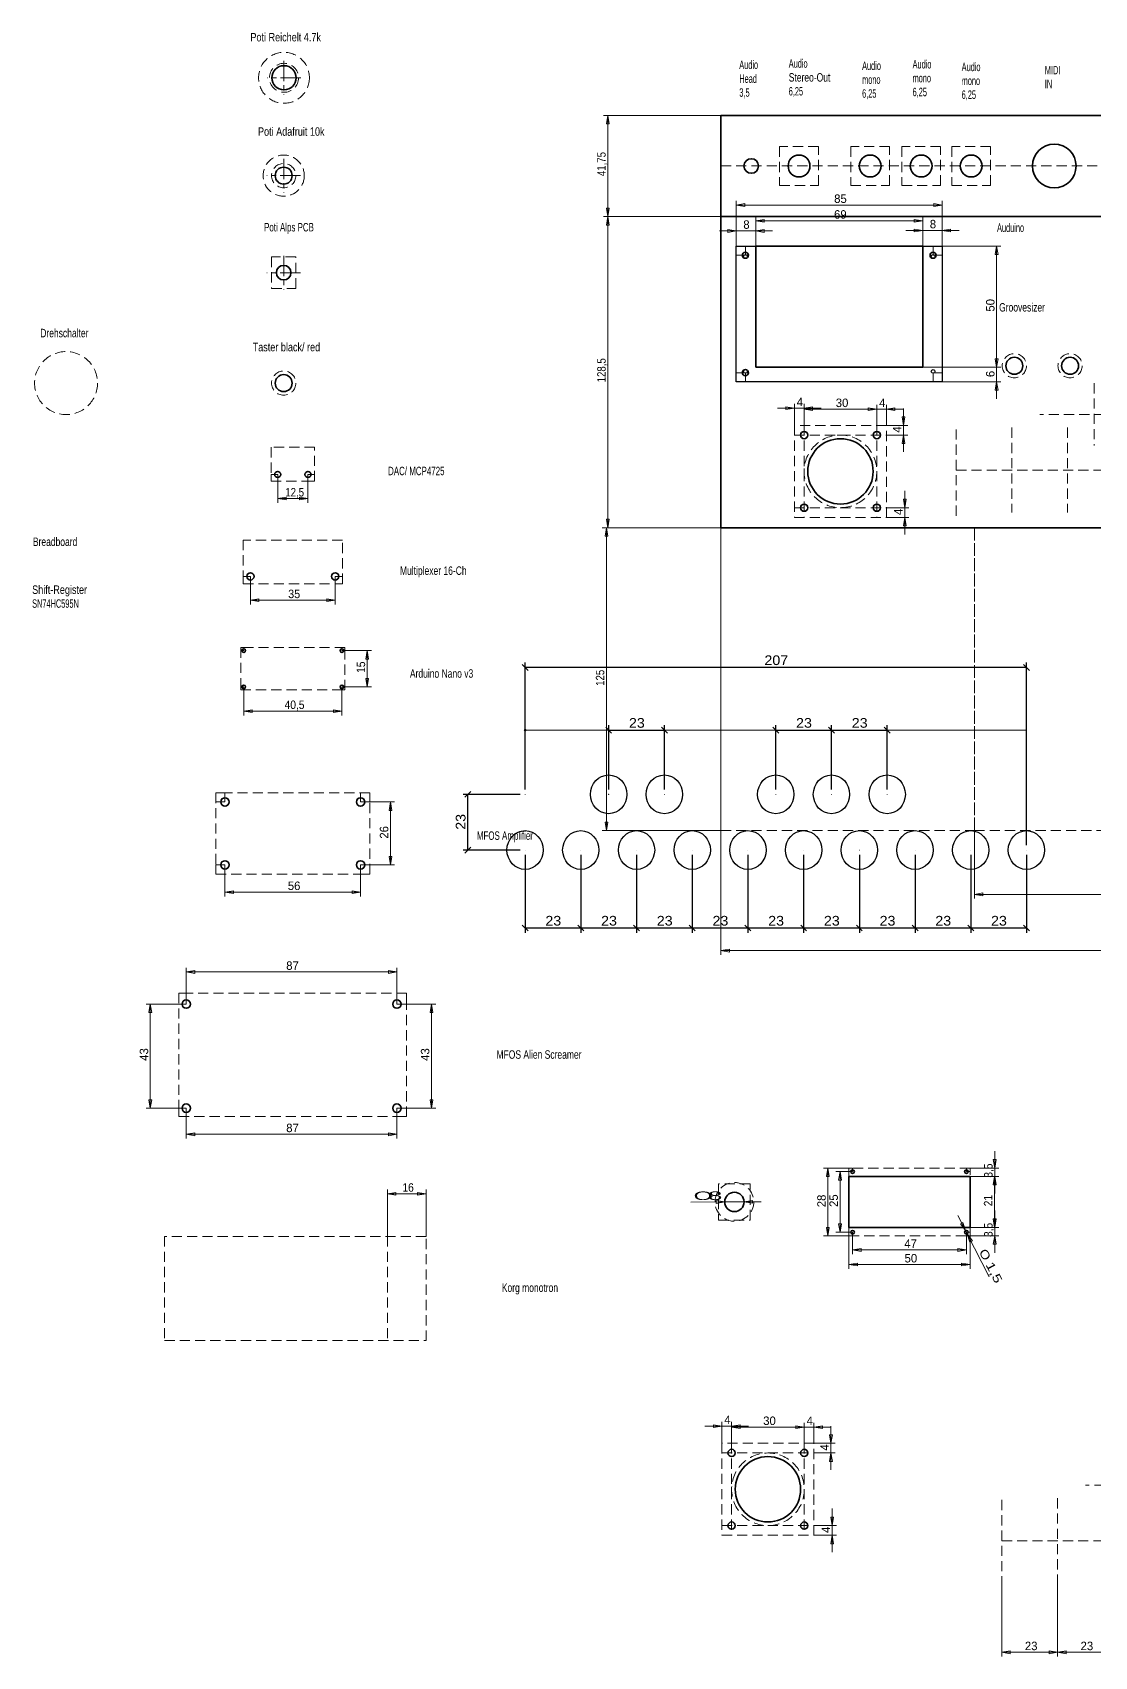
# Model space of a CAD drawing. Header units: millimetres. Extents: x 1103 to 1998, y 1257 to 1960.
# Drawn here: x 1103 to 1541, y 1257 to 1928 of the extents above; entities that cross this region are included whole.
import ezdxf

# ---------------------------------------------------------------- set-up
doc = ezdxf.new("R2010")
doc.units = ezdxf.units.MM
doc.header["$LTSCALE"] = 1.4
doc.header["$PDMODE"] = 32
doc.header["$PDSIZE"] = 0.7
doc.linetypes.add('LONG_DASH_SHORT_DASH', pattern=[9.9, 6, -1.2, 1.5, -1.2])
doc.linetypes.add('MEDIUM_DASHED', pattern=[4.5, 3, -1.5])
for name, color, linetype, lineweight in [('2', 7, 'Continuous', 25), ('3', 7, 'Continuous', 13), ('4', 7, 'MEDIUM_DASHED', 13), ('6', 7, 'Continuous', 13), ('7', 7, 'Continuous', 35)]:
    doc.layers.add(name, color=color, linetype=linetype, lineweight=lineweight)

msp = doc.modelspace()

# ---------------------------------------------------------------- linework, layer by layer
at = {"layer": '2'}
for p, q in [((1671.485, 1851.846), (1386.985, 1851.846)), ((1393.351, 1783.624), (1393.351, 1839.624)), ((1393.351, 1839.624), (1478.351, 1839.624)), ((1470.351, 1839.624), (1470.351, 1789.624)), ((1478.351, 1839.624), (1478.351, 1783.624)), ((1478.351, 1783.624), (1393.351, 1783.624)), ((1307.373, 1664.436), (1304.923, 1666.885)), ((1306.148, 1615.277), (1306.148, 1667.66)), ((1513.148, 1665.66), (1306.148, 1665.66)), ((1514.373, 1664.436), (1511.923, 1666.885)), ((1513.148, 1592.277), (1513.148, 1667.66)), ((1341.873, 1638.548), (1339.423, 1640.998)), ((1340.648, 1615.277), (1340.648, 1641.773)), ((1340.648, 1639.773), (1363.648, 1639.773)), ((1364.873, 1638.548), (1362.423, 1640.998)), ((1363.648, 1615.277), (1363.648, 1641.773)), ((1410.873, 1638.548), (1408.423, 1640.998)), ((1409.648, 1615.277), (1409.648, 1641.773)), ((1409.648, 1639.773), (1432.648, 1639.773)), ((1433.873, 1638.548), (1431.423, 1640.998)), ((1433.873, 1638.548), (1431.423, 1640.998)), ((1432.648, 1615.277), (1432.648, 1641.773)), ((1432.648, 1615.277), (1432.648, 1641.773)), ((1432.648, 1639.773), (1455.648, 1639.773)), ((1456.873, 1638.548), (1454.423, 1640.998)), ((1455.648, 1615.277), (1455.648, 1641.773)), ((1304.148, 1613.277), (1280.532, 1613.277)), ((1283.757, 1614.501), (1281.307, 1612.052)), ((1282.532, 1590.277), (1282.532, 1613.277)), ((1304.148, 1590.277), (1280.532, 1590.277)), ((1283.757, 1591.501), (1281.307, 1589.052)), ((1306.148, 1588.277), (1306.148, 1556.089)), ((1329.148, 1588.277), (1329.148, 1556.089)), ((1329.148, 1588.277), (1329.148, 1556.089)), ((1352.148, 1588.277), (1352.148, 1556.089)), ((1352.148, 1588.277), (1352.148, 1556.089)), ((1375.148, 1588.277), (1375.148, 1556.089)), ((1375.148, 1588.277), (1375.148, 1556.089)), ((1398.148, 1588.277), (1398.148, 1556.089)), ((1398.148, 1588.277), (1398.148, 1556.089)), ((1421.148, 1588.277), (1421.148, 1556.089)), ((1421.148, 1588.277), (1421.148, 1556.089)), ((1444.148, 1588.277), (1444.148, 1556.089)), ((1444.148, 1588.277), (1444.148, 1556.089)), ((1467.148, 1588.277), (1467.148, 1556.089)), ((1467.148, 1588.277), (1467.148, 1556.089)), ((1490.148, 1588.277), (1490.148, 1556.089)), ((1490.148, 1588.277), (1490.148, 1556.089)), ((1513.148, 1588.277), (1513.148, 1556.089)), ((1307.373, 1556.865), (1304.923, 1559.314)), ((1306.148, 1558.089), (1329.148, 1558.089)), ((1330.373, 1556.865), (1327.923, 1559.314)), ((1330.373, 1556.865), (1327.923, 1559.314)), ((1329.148, 1558.089), (1352.148, 1558.089)), ((1353.373, 1556.865), (1350.923, 1559.314)), ((1353.373, 1556.865), (1350.923, 1559.314)), ((1352.148, 1558.089), (1375.148, 1558.089)), ((1376.373, 1556.865), (1373.923, 1559.314)), ((1376.373, 1556.865), (1373.923, 1559.314)), ((1375.148, 1558.089), (1398.148, 1558.089)), ((1399.373, 1556.865), (1396.923, 1559.314)), ((1399.373, 1556.865), (1396.923, 1559.314)), ((1398.148, 1558.089), (1421.148, 1558.089)), ((1422.373, 1556.865), (1419.923, 1559.314)), ((1422.373, 1556.865), (1419.923, 1559.314)), ((1421.148, 1558.089), (1444.148, 1558.089)), ((1445.373, 1556.865), (1442.923, 1559.314)), ((1445.373, 1556.865), (1442.923, 1559.314)), ((1444.148, 1558.089), (1467.148, 1558.089)), ((1468.373, 1556.865), (1465.923, 1559.314)), ((1468.373, 1556.865), (1465.923, 1559.314)), ((1467.148, 1558.089), (1490.148, 1558.089)), ((1491.373, 1556.865), (1488.923, 1559.314)), ((1491.373, 1556.865), (1488.923, 1559.314)), ((1490.148, 1558.089), (1513.148, 1558.089)), ((1514.373, 1556.865), (1511.923, 1559.314))]:
    msp.add_line(p, q, dxfattribs=at)
for points in [[(1386.985, 1851.846), (1386.985, 1723.346), (1671.485, 1723.346)], [(1470.351, 1789.624), (1401.351, 1789.624), (1401.351, 1839.624)]]:
    msp.add_lwpolyline(points, dxfattribs=at)
for centre in [(1397.101, 1835.374), (1474.601, 1835.374), (1397.101, 1787.874), (1474.601, 1787.874)]:
    msp.add_circle(centre, 0.75, dxfattribs=at)
for centre in [(1340.648, 1613.277), (1363.648, 1613.277), (1409.648, 1613.277), (1432.648, 1613.277), (1455.648, 1613.277), (1306.148, 1590.277), (1329.148, 1590.277), (1352.148, 1590.277), (1375.148, 1590.277), (1398.148, 1590.277), (1421.148, 1590.277), (1444.148, 1590.277), (1467.148, 1590.277), (1490.148, 1590.277), (1513.148, 1590.277)]:
    msp.add_ellipse(centre, major_axis=(0, -8), ratio=0.9375, dxfattribs=at)
at = {"layer": '3'}
for p, q in [((1306.148, 1639.773), (1340.648, 1639.773)), ((1513.148, 1639.773), (1306.148, 1639.773)), ((1340.648, 1639.773), (1363.648, 1639.773)), ((1363.648, 1639.773), (1409.648, 1639.773)), ((1409.648, 1639.773), (1432.648, 1639.773)), ((1432.648, 1639.773), (1455.648, 1639.773)), ((1455.648, 1639.773), (1513.148, 1639.773)), ((1282.532, 1590.277), (1282.532, 1613.277)), ((1306.148, 1558.089), (1329.148, 1558.089)), ((1329.148, 1558.089), (1352.148, 1558.089)), ((1352.148, 1558.089), (1375.148, 1558.089)), ((1375.148, 1558.089), (1398.148, 1558.089)), ((1398.148, 1558.089), (1421.148, 1558.089)), ((1421.148, 1558.089), (1444.148, 1558.089)), ((1444.148, 1558.089), (1467.148, 1558.089)), ((1467.148, 1558.089), (1490.148, 1558.089)), ((1490.148, 1558.089), (1513.148, 1558.089))]:
    msp.add_line(p, q, dxfattribs=at)
for centre in [(1306.148, 1613.277), (1306.148, 1613.277), (1306.148, 1613.277), (1306.148, 1613.277), (1340.648, 1613.277), (1340.648, 1613.277), (1363.648, 1613.277), (1363.648, 1613.277), (1409.648, 1613.277), (1409.648, 1613.277), (1432.648, 1613.277), (1432.648, 1613.277), (1455.648, 1613.277), (1455.648, 1613.277), (1306.148, 1590.277), (1306.148, 1590.277), (1306.148, 1590.277), (1329.148, 1590.277), (1329.148, 1590.277), (1352.148, 1590.277), (1352.148, 1590.277), (1375.148, 1590.277), (1375.148, 1590.277), (1398.148, 1590.277), (1398.148, 1590.277), (1421.148, 1590.277), (1421.148, 1590.277), (1444.148, 1590.277), (1444.148, 1590.277), (1467.148, 1590.277), (1467.148, 1590.277), (1490.148, 1590.277), (1490.148, 1590.277), (1513.148, 1590.277), (1513.148, 1590.277), (1513.148, 1590.277)]:
    msp.add_circle(centre, 0.01, dxfattribs=at)
msp.add_point((1306.148, 1639.773), dxfattribs=at)
at = {"layer": '4'}
for p, q in [((1386.985, 1872.719), (1813.685, 1872.719)), ((1541.08, 1783.02), (1541.08, 1757.271)), ((1421.347, 1765.631), (1421.347, 1727.631)), ((1451.347, 1765.631), (1451.347, 1727.631)), ((1484.143, 1728.273), (1484.143, 1766.018)), ((1507.143, 1764.702), (1507.143, 1729.59)), ((1633.643, 1770.146), (1518.643, 1770.146)), ((1530.143, 1764.702), (1530.143, 1729.59)), ((1417.347, 1761.631), (1455.347, 1761.631)), ((1484.143, 1747.146), (1691.143, 1747.146)), ((1417.347, 1731.631), (1455.347, 1731.631)), ((1439.851, 1458.98), (1439.851, 1457.48)), ((1441.351, 1458.98), (1439.851, 1458.98)), ((1439.851, 1458.98), (1439.851, 1430.98)), ((1489.851, 1458.98), (1439.851, 1458.98)), ((1439.851, 1457.48), (1441.351, 1457.48)), ((1441.351, 1457.48), (1441.351, 1458.98)), ((1488.351, 1458.98), (1488.351, 1457.48)), ((1489.851, 1458.98), (1488.351, 1458.98)), ((1488.351, 1457.48), (1489.851, 1457.48)), ((1489.851, 1457.48), (1489.851, 1458.98)), ((1489.851, 1430.98), (1489.851, 1458.98)), ((1157.28, 1430.725), (1157.28, 1387.725)), ((1265.28, 1430.725), (1157.28, 1430.725)), ((1249.28, 1430.725), (1249.28, 1387.725)), ((1265.28, 1387.725), (1265.28, 1430.725)), ((1439.851, 1432.48), (1439.851, 1430.98)), ((1441.351, 1432.48), (1439.851, 1432.48)), ((1439.851, 1430.98), (1441.351, 1430.98)), ((1439.851, 1430.98), (1489.851, 1430.98)), ((1441.351, 1430.98), (1441.351, 1432.48)), ((1488.351, 1432.48), (1488.351, 1430.98)), ((1489.851, 1432.48), (1488.351, 1432.48)), ((1488.351, 1430.98), (1489.851, 1430.98)), ((1489.851, 1430.98), (1489.851, 1432.48)), ((1157.28, 1387.725), (1265.28, 1387.725)), ((1387.4, 1341.334), (1425.4, 1341.334)), ((1391.4, 1345.334), (1391.4, 1307.334)), ((1421.4, 1345.334), (1421.4, 1307.334)), ((1652.482, 1328.085), (1537.482, 1328.085)), ((1502.982, 1286.213), (1502.982, 1323.958)), ((1525.982, 1322.641), (1525.982, 1287.529)), ((1387.4, 1311.334), (1425.4, 1311.334)), ((1502.982, 1305.085), (1709.982, 1305.085))]:
    msp.add_line(p, q, dxfattribs=at)
at = {"layer": '4', "linetype": 'Continuous'}
for p, q in [((1428.347, 1772.699), (1410.347, 1772.699)), ((1417.347, 1765.631), (1417.347, 1774.449)), ((1421.347, 1765.631), (1421.347, 1774.449)), ((1421.347, 1765.631), (1421.347, 1774.056)), ((1421.347, 1772.306), (1451.347, 1772.306)), ((1444.347, 1772.306), (1462.347, 1772.306)), ((1451.347, 1765.631), (1451.347, 1774.056)), ((1451.347, 1765.631), (1451.347, 1774.056)), ((1455.347, 1765.631), (1455.347, 1774.056)), ((1462.369, 1754.631), (1462.369, 1772.631)), ((1455.347, 1765.631), (1464.119, 1765.631)), ((1455.347, 1761.631), (1464.119, 1761.631)), ((1462.894, 1738.631), (1462.894, 1720.631)), ((1455.347, 1731.631), (1464.644, 1731.631)), ((1455.347, 1727.631), (1464.644, 1727.631)), ((1398.4, 1352.402), (1380.4, 1352.402)), ((1387.4, 1345.334), (1387.4, 1354.152)), ((1391.4, 1345.334), (1391.4, 1354.152)), ((1391.4, 1345.334), (1391.4, 1353.758)), ((1391.4, 1352.008), (1421.4, 1352.008)), ((1414.4, 1352.008), (1432.4, 1352.008)), ((1421.4, 1345.334), (1421.4, 1353.758)), ((1421.4, 1345.334), (1421.4, 1353.758)), ((1425.4, 1345.334), (1425.4, 1353.758)), ((1432.421, 1334.334), (1432.421, 1352.334)), ((1425.4, 1345.334), (1434.171, 1345.334)), ((1425.4, 1341.334), (1434.171, 1341.334)), ((1432.946, 1318.334), (1432.946, 1300.334)), ((1425.4, 1311.334), (1434.696, 1311.334)), ((1425.4, 1307.334), (1434.696, 1307.334))]:
    msp.add_line(p, q, dxfattribs=at)
at = {"layer": '4'}
for points in [[(1411.24, 1864.719), (1427.24, 1864.719), (1427.24, 1880.719), (1411.24, 1880.719)], [(1440.614, 1864.719), (1456.614, 1864.719), (1456.614, 1880.719), (1440.614, 1880.719)], [(1461.692, 1864.719), (1477.692, 1864.719), (1477.692, 1880.719), (1461.692, 1880.719)], [(1482.321, 1864.719), (1498.321, 1864.719), (1498.321, 1880.719), (1482.321, 1880.719)], [(1393.351, 1835.874), (1397.101, 1835.874), (1397.101, 1839.624), (1393.351, 1839.624)], [(1478.351, 1839.624), (1474.601, 1839.624), (1474.601, 1835.874), (1478.351, 1835.874)], [(1201.469, 1822.166), (1211.469, 1822.166), (1211.469, 1835.166), (1201.469, 1835.166)], [(1393.351, 1783.624), (1397.101, 1783.624), (1397.101, 1787.374), (1393.351, 1787.374)], [(1478.351, 1787.374), (1474.601, 1787.374), (1474.601, 1783.624), (1478.351, 1783.624)], [(1417.347, 1727.631), (1455.347, 1727.631), (1455.347, 1765.631), (1417.347, 1765.631)], [(1201.236, 1742.584), (1219.236, 1742.584), (1219.236, 1756.584), (1201.236, 1756.584)], [(1201.236, 1742.584), (1203.986, 1742.584), (1203.986, 1745.334), (1201.236, 1745.334)], [(1219.236, 1745.334), (1216.486, 1745.334), (1216.486, 1742.584), (1219.236, 1742.584)], [(1189.736, 1700.262), (1230.736, 1700.262), (1230.736, 1718.262), (1189.736, 1718.262)], [(1386.985, 1598.346), (1491.685, 1598.346), (1491.685, 1723.346), (1386.985, 1723.346)], [(1813.685, 1723.346), (1491.685, 1723.346), (1491.685, 1598.346), (1813.685, 1598.346)], [(1189.736, 1700.262), (1192.736, 1700.262), (1192.736, 1703.262), (1189.736, 1703.262)], [(1230.736, 1703.262), (1227.736, 1703.262), (1227.736, 1700.262), (1230.736, 1700.262)], [(1188.736, 1656.38), (1231.736, 1656.38), (1231.736, 1673.88), (1188.736, 1673.88)], [(1188.736, 1672.63), (1189.986, 1672.63), (1189.986, 1673.88), (1188.736, 1673.88)], [(1231.736, 1673.88), (1230.486, 1673.88), (1230.486, 1672.63), (1231.736, 1672.63)], [(1188.736, 1656.38), (1189.986, 1656.38), (1189.986, 1657.63), (1188.736, 1657.63)], [(1231.736, 1657.63), (1230.486, 1657.63), (1230.486, 1656.38), (1231.736, 1656.38)], [(1178.486, 1580.369), (1241.986, 1580.369), (1241.986, 1613.869), (1178.486, 1613.869)], [(1178.486, 1613.869), (1178.486, 1610.119), (1182.236, 1610.119), (1182.236, 1613.869)], [(1241.986, 1613.869), (1238.236, 1613.869), (1238.236, 1610.119), (1241.986, 1610.119)], [(1178.486, 1580.369), (1182.236, 1580.369), (1182.236, 1584.119), (1178.486, 1584.119)], [(1241.986, 1584.119), (1238.236, 1584.119), (1238.236, 1580.369), (1241.986, 1580.369)], [(1163.236, 1480.19), (1257.236, 1480.19), (1257.236, 1531.19), (1163.236, 1531.19)], [(1163.236, 1526.69), (1166.236, 1526.69), (1166.236, 1531.19), (1163.236, 1531.19)], [(1257.236, 1531.19), (1253.236, 1531.19), (1253.236, 1526.69), (1257.236, 1526.69)], [(1163.236, 1480.19), (1166.236, 1480.19), (1166.236, 1483.69), (1163.236, 1483.69)], [(1257.236, 1483.69), (1253.236, 1483.69), (1253.236, 1480.19), (1257.236, 1480.19)], [(1386.061, 1437.48), (1399.061, 1437.48), (1399.061, 1452.48), (1386.061, 1452.48)], [(1387.4, 1307.334), (1425.4, 1307.334), (1425.4, 1345.334), (1387.4, 1345.334)]]:
    msp.add_lwpolyline(points, close=True, dxfattribs=at)
at = {"layer": '4', "linetype": 'Continuous'}
for points in [[(1413.847, 1773.283), (1417.347, 1772.699), (1413.847, 1772.116)], [(1424.847, 1773.283), (1421.347, 1772.699), (1424.847, 1772.116)], [(1424.847, 1772.889), (1421.347, 1772.306), (1424.847, 1771.723)], [(1447.847, 1772.889), (1451.347, 1772.306), (1447.847, 1771.723)], [(1447.847, 1772.889), (1451.347, 1772.306), (1447.847, 1771.723)], [(1458.847, 1772.889), (1455.347, 1772.306), (1458.847, 1771.723)], [(1462.953, 1769.131), (1462.369, 1765.631), (1461.786, 1769.131)], [(1462.953, 1758.131), (1462.369, 1761.631), (1461.786, 1758.131)], [(1463.477, 1735.131), (1462.894, 1731.631), (1462.311, 1735.131)], [(1463.477, 1724.131), (1462.894, 1727.631), (1462.311, 1724.131)], [(1383.9, 1352.985), (1387.4, 1352.402), (1383.9, 1351.818)], [(1394.9, 1352.985), (1391.4, 1352.402), (1394.9, 1351.818)], [(1394.9, 1352.591), (1391.4, 1352.008), (1394.9, 1351.425)], [(1417.9, 1352.591), (1421.4, 1352.008), (1417.9, 1351.425)], [(1417.9, 1352.591), (1421.4, 1352.008), (1417.9, 1351.425)], [(1428.9, 1352.591), (1425.4, 1352.008), (1428.9, 1351.425)], [(1433.005, 1348.834), (1432.421, 1345.334), (1431.838, 1348.834)], [(1433.005, 1337.834), (1432.421, 1341.334), (1431.838, 1337.834)], [(1433.529, 1314.834), (1432.946, 1311.334), (1432.363, 1314.834)], [(1433.529, 1303.834), (1432.946, 1307.334), (1432.363, 1303.834)]]:
    msp.add_lwpolyline(points, close=True, dxfattribs=at)
at = {"layer": '4'}
for centre, radius in [((1206.597, 1909.135), 10.5), ((1206.469, 1868.733), 8.5), ((1206.469, 1828.666), 3), ((1116.617, 1783.08), 13), ((1508.147, 1790.233), 5), ((1531.147, 1790.233), 5), ((1206.469, 1783.08), 5), ((1436.347, 1746.631), 15), ((1392.561, 1444.98), 8), ((1406.4, 1326.334), 15)]:
    msp.add_circle(centre, radius, dxfattribs=at)
at = {"layer": '6'}
for p, q in [((1393.351, 1839.624), (1393.351, 1858.347)), ((1478.351, 1839.624), (1478.351, 1858.347)), ((1393.351, 1856.597), (1478.351, 1856.597)), ((1401.351, 1839.624), (1401.351, 1851.843)), ((1470.351, 1839.624), (1470.351, 1851.843)), ((1408.351, 1845.907), (1386.351, 1845.907)), ((1393.351, 1839.624), (1393.351, 1847.657)), ((1401.351, 1850.093), (1470.351, 1850.093)), ((1401.351, 1839.624), (1401.351, 1847.657)), ((1463.351, 1846.097), (1485.351, 1846.097)), ((1470.351, 1839.624), (1470.351, 1847.847)), ((1478.351, 1839.624), (1478.351, 1847.847)), ((1470.351, 1839.624), (1502.576, 1839.624)), ((1500.826, 1839.624), (1500.826, 1789.624)), ((1500.826, 1796.624), (1500.826, 1776.624)), ((1470.351, 1789.624), (1502.576, 1789.624)), ((1470.351, 1789.624), (1502.576, 1789.624)), ((1478.351, 1783.624), (1502.576, 1783.624)), ((1203.986, 1745.334), (1203.986, 1733.642)), ((1216.486, 1745.334), (1216.486, 1733.642)), ((1203.986, 1735.392), (1216.486, 1735.392)), ((1386.985, 1723.346), (1337.979, 1723.346)), ((1339.729, 1723.346), (1339.729, 1598.346)), ((1386.985, 1723.346), (1386.985, 1546.984)), ((1192.736, 1703.262), (1192.736, 1691.669)), ((1227.736, 1703.262), (1227.736, 1691.669)), ((1192.736, 1693.419), (1227.736, 1693.419)), ((1230.486, 1672.63), (1242.712, 1672.63)), ((1240.962, 1672.63), (1240.962, 1657.63)), ((1189.986, 1657.63), (1189.986, 1645.891)), ((1230.486, 1657.63), (1242.712, 1657.63)), ((1230.486, 1657.63), (1230.486, 1645.891)), ((1189.986, 1647.641), (1230.486, 1647.641)), ((1238.236, 1610.119), (1252.286, 1610.119)), ((1250.536, 1610.119), (1250.536, 1584.119)), ((1386.985, 1598.346), (1337.979, 1598.346)), ((1491.685, 1598.346), (1491.685, 1570.226)), ((1182.236, 1584.119), (1182.236, 1571.14)), ((1238.236, 1584.119), (1252.286, 1584.119)), ((1238.236, 1584.119), (1238.236, 1571.14)), ((1182.236, 1572.89), (1238.236, 1572.89)), ((1813.685, 1571.976), (1491.685, 1571.976)), ((1386.985, 1548.734), (1813.685, 1548.734)), ((1166.236, 1526.69), (1166.236, 1541.684)), ((1166.236, 1539.934), (1253.236, 1539.934)), ((1253.236, 1526.69), (1253.236, 1541.684)), ((1166.236, 1526.69), (1149.653, 1526.69)), ((1151.403, 1526.69), (1151.403, 1483.69)), ((1253.236, 1526.69), (1269.225, 1526.69)), ((1267.475, 1526.69), (1267.475, 1483.69)), ((1166.236, 1483.69), (1149.653, 1483.69)), ((1166.236, 1483.69), (1166.236, 1471.167)), ((1253.236, 1483.69), (1269.225, 1483.69)), ((1253.236, 1483.69), (1253.236, 1471.167)), ((1166.236, 1472.917), (1253.236, 1472.917)), ((1500.037, 1448.48), (1500.037, 1465.98)), ((1439.851, 1458.98), (1429.389, 1458.98)), ((1431.139, 1458.98), (1431.139, 1430.98)), ((1441.351, 1457.48), (1434.411, 1457.48)), ((1436.161, 1457.48), (1436.161, 1432.48)), ((1489.851, 1458.98), (1501.787, 1458.98)), ((1489.851, 1455.48), (1501.787, 1455.48)), ((1489.851, 1455.48), (1501.687, 1455.48)), ((1499.937, 1455.48), (1499.937, 1434.48)), ((1249.28, 1430.725), (1249.28, 1450.072)), ((1265.28, 1430.725), (1265.28, 1450.072)), ((1249.28, 1448.322), (1265.28, 1448.322)), ((1500.037, 1441.48), (1500.037, 1423.98)), ((1439.851, 1430.98), (1429.389, 1430.98)), ((1441.351, 1432.48), (1434.411, 1432.48)), ((1439.851, 1434.48), (1439.851, 1417.366)), ((1441.351, 1432.48), (1441.351, 1423.392)), ((1488.351, 1432.48), (1488.351, 1423.392)), ((1489.851, 1434.48), (1489.851, 1417.366)), ((1489.851, 1434.48), (1501.787, 1434.48)), ((1489.851, 1434.48), (1501.687, 1434.48)), ((1489.851, 1430.98), (1501.787, 1430.98)), ((1441.351, 1425.142), (1488.351, 1425.142)), ((1439.851, 1419.116), (1489.851, 1419.116)), ((1525.982, 1287.529), (1525.982, 1257.282)), ((1525.982, 1287.529), (1525.982, 1257.282)), ((1502.982, 1286.213), (1502.982, 1257.282)), ((1502.982, 1259.032), (1525.982, 1259.032)), ((1525.982, 1259.032), (1548.982, 1259.032))]:
    msp.add_line(p, q, dxfattribs=at)
for points in [[(1396.851, 1857.18), (1393.351, 1856.597), (1396.851, 1856.014)], [(1474.851, 1857.18), (1478.351, 1856.597), (1474.851, 1856.014)], [(1389.851, 1846.49), (1393.351, 1845.907), (1389.851, 1845.324)], [(1404.851, 1850.677), (1401.351, 1850.093), (1404.851, 1849.51)], [(1404.851, 1846.49), (1401.351, 1845.907), (1404.851, 1845.324)], [(1466.851, 1850.677), (1470.351, 1850.093), (1466.851, 1849.51)], [(1466.851, 1846.68), (1470.351, 1846.097), (1466.851, 1845.514)], [(1481.851, 1846.68), (1478.351, 1846.097), (1481.851, 1845.514)], [(1501.409, 1836.124), (1500.826, 1839.624), (1500.242, 1836.124)], [(1501.409, 1793.124), (1500.826, 1789.624), (1500.242, 1793.124)], [(1501.409, 1793.124), (1500.826, 1789.624), (1500.242, 1793.124)], [(1501.409, 1780.124), (1500.826, 1783.624), (1500.242, 1780.124)], [(1207.486, 1734.809), (1203.986, 1735.392), (1207.486, 1735.976)], [(1212.986, 1734.809), (1216.486, 1735.392), (1212.986, 1735.976)], [(1339.146, 1719.846), (1339.729, 1723.346), (1340.312, 1719.846)], [(1196.236, 1692.836), (1192.736, 1693.419), (1196.236, 1694.002)], [(1224.236, 1692.836), (1227.736, 1693.419), (1224.236, 1694.002)], [(1241.545, 1669.13), (1240.962, 1672.63), (1240.379, 1669.13)], [(1241.545, 1661.13), (1240.962, 1657.63), (1240.379, 1661.13)], [(1193.486, 1647.057), (1189.986, 1647.641), (1193.486, 1648.224)], [(1226.986, 1647.057), (1230.486, 1647.641), (1226.986, 1648.224)], [(1251.119, 1606.619), (1250.536, 1610.119), (1249.953, 1606.619)], [(1339.146, 1601.846), (1339.729, 1598.346), (1340.312, 1601.846)], [(1251.119, 1587.619), (1250.536, 1584.119), (1249.953, 1587.619)], [(1185.736, 1572.307), (1182.236, 1572.89), (1185.736, 1573.474)], [(1234.736, 1572.307), (1238.236, 1572.89), (1234.736, 1573.474)], [(1495.185, 1571.393), (1491.685, 1571.976), (1495.185, 1572.56)], [(1390.485, 1548.15), (1386.985, 1548.734), (1390.485, 1549.317)], [(1169.736, 1540.517), (1166.236, 1539.934), (1169.736, 1539.351)], [(1249.736, 1540.517), (1253.236, 1539.934), (1249.736, 1539.351)], [(1150.82, 1523.19), (1151.403, 1526.69), (1151.987, 1523.19)], [(1268.058, 1523.19), (1267.475, 1526.69), (1266.891, 1523.19)], [(1150.82, 1487.19), (1151.403, 1483.69), (1151.987, 1487.19)], [(1268.058, 1487.19), (1267.475, 1483.69), (1266.891, 1487.19)], [(1169.736, 1472.333), (1166.236, 1472.917), (1169.736, 1473.5)], [(1249.736, 1472.333), (1253.236, 1472.917), (1249.736, 1473.5)], [(1500.621, 1462.48), (1500.037, 1458.98), (1499.454, 1462.48)], [(1430.556, 1455.48), (1431.139, 1458.98), (1431.723, 1455.48)], [(1435.578, 1453.98), (1436.161, 1457.48), (1436.744, 1453.98)], [(1500.52, 1451.98), (1499.937, 1455.48), (1499.353, 1451.98)], [(1500.621, 1451.98), (1500.037, 1455.48), (1499.454, 1451.98)], [(1252.78, 1448.906), (1249.28, 1448.322), (1252.78, 1447.739)], [(1261.78, 1448.906), (1265.28, 1448.322), (1261.78, 1447.739)], [(1385.065, 1444.349), (1388.561, 1444.954), (1385.057, 1445.515)], [(1400.064, 1444.445), (1396.561, 1445.006), (1400.057, 1445.611)], [(1435.578, 1435.98), (1436.161, 1432.48), (1436.744, 1435.98)], [(1486.935, 1436.53), (1488.009, 1433.148), (1485.897, 1435.999)], [(1500.52, 1437.98), (1499.937, 1434.48), (1499.353, 1437.98)], [(1500.621, 1437.98), (1500.037, 1434.48), (1499.454, 1437.98)], [(1430.556, 1434.48), (1431.139, 1430.98), (1431.723, 1434.48)], [(1490.805, 1428.962), (1488.692, 1431.812), (1489.766, 1428.43)], [(1500.621, 1427.48), (1500.037, 1430.98), (1499.454, 1427.48)], [(1444.851, 1424.558), (1441.351, 1425.142), (1444.851, 1425.725)], [(1484.851, 1424.558), (1488.351, 1425.142), (1484.851, 1425.725)], [(1443.351, 1418.532), (1439.851, 1419.116), (1443.351, 1419.699)], [(1486.351, 1418.532), (1489.851, 1419.116), (1486.351, 1419.699)], [(1506.482, 1258.448), (1502.982, 1259.032), (1506.482, 1259.615)], [(1522.482, 1258.448), (1525.982, 1259.032), (1522.482, 1259.615)], [(1529.482, 1258.448), (1525.982, 1259.032), (1529.482, 1259.615)]]:
    msp.add_lwpolyline(points, close=True, dxfattribs=at)
for points in [[(1403.561, 1445.051), (1388.561, 1444.954), (1374.508, 1444.864)], [(1484.823, 1439.38), (1488.692, 1431.812), (1497.795, 1414.008)]]:
    msp.add_lwpolyline(points, dxfattribs=at)
at = {"layer": '7', "linetype": 'LONG_DASH_SHORT_DASH', "lineweight": 13}
for p, q in [((1206.597, 1916.135), (1206.597, 1902.135)), ((1213.597, 1909.135), (1199.597, 1909.135)), ((1206.469, 1875.733), (1206.469, 1861.733)), ((1213.469, 1868.733), (1199.469, 1868.733)), ((1206.469, 1835.666), (1206.469, 1821.666)), ((1213.469, 1828.666), (1199.469, 1828.666))]:
    msp.add_line(p, q, dxfattribs=at)
at = {"layer": '7', "lineweight": 13}
for p, q in [((1386.985, 1893.592), (1338.549, 1893.592)), ((1340.299, 1893.592), (1340.299, 1851.846)), ((1386.985, 1851.846), (1338.549, 1851.846)), ((1386.985, 1851.846), (1338.549, 1851.846)), ((1340.299, 1851.846), (1340.299, 1723.346)), ((1386.985, 1723.346), (1338.549, 1723.346))]:
    msp.add_line(p, q, dxfattribs=at)
at = {"layer": '7', "linetype": 'MEDIUM_DASHED', "lineweight": 13}
for p, q in [((1393.351, 1839.624), (1393.351, 1783.624)), ((1401.303, 1839.624), (1393.351, 1839.624)), ((1478.351, 1839.624), (1470.189, 1839.624)), ((1478.351, 1783.624), (1478.351, 1839.624)), ((1393.351, 1783.624), (1478.351, 1783.624))]:
    msp.add_line(p, q, dxfattribs=at)
at = {"layer": '7'}
for p, q in [((1470.351, 1839.624), (1401.351, 1839.624)), ((1401.351, 1839.624), (1401.351, 1789.624)), ((1470.351, 1789.624), (1470.351, 1839.624)), ((1401.351, 1789.624), (1470.351, 1789.624)), ((1439.851, 1455.48), (1439.851, 1434.48)), ((1489.851, 1455.48), (1439.851, 1455.48)), ((1489.851, 1434.48), (1489.851, 1455.48)), ((1439.851, 1434.48), (1489.851, 1434.48))]:
    msp.add_line(p, q, dxfattribs=at)
at = {"layer": '7', "lineweight": 13}
for points in [[(1339.716, 1890.092), (1340.299, 1893.592), (1340.883, 1890.092)], [(1339.716, 1855.346), (1340.299, 1851.846), (1340.883, 1855.346)], [(1339.716, 1848.346), (1340.299, 1851.846), (1340.883, 1848.346)], [(1339.716, 1726.846), (1340.299, 1723.346), (1340.883, 1726.846)]]:
    msp.add_lwpolyline(points, close=True, dxfattribs=at)
at = {"layer": '7'}
msp.add_lwpolyline([(1386.985, 1851.846), (1386.985, 1893.592), (1813.685, 1893.592), (1813.685, 1851.846)], dxfattribs=at)
msp.add_lwpolyline([(1813.685, 1851.846), (1813.685, 1723.346), (1386.985, 1723.346), (1386.985, 1851.846)], close=True, dxfattribs=at)
at = {"layer": '7', "linetype": 'MEDIUM_DASHED', "lineweight": 13}
for centre, radius in [((1206.597, 1909.135), 6), ((1206.469, 1868.733), 5)]:
    msp.add_circle(centre, radius, dxfattribs=at)
at = {"layer": '7'}
for centre, radius in [((1206.597, 1909.135), 5), ((1524.628, 1872.719), 9), ((1206.469, 1868.733), 3.5), ((1399.508, 1872.719), 3), ((1419.24, 1872.719), 4.5), ((1448.614, 1872.719), 4.5), ((1469.692, 1872.719), 4.5), ((1490.321, 1872.719), 4.5), ((1206.469, 1828.666), 3), ((1397.101, 1835.874), 1.25), ((1474.601, 1835.874), 1.25), ((1508.147, 1790.233), 3.5), ((1531.147, 1790.233), 3.5), ((1206.469, 1783.08), 3.5), ((1397.101, 1787.374), 1.25), ((1421.347, 1761.631), 1.5), ((1436.347, 1746.631), 13.5), ((1451.347, 1761.631), 1.5), ((1203.986, 1745.334), 1.25), ((1216.486, 1745.334), 1.25), ((1421.347, 1731.631), 1.5), ((1451.347, 1731.631), 1.5), ((1192.736, 1703.262), 1.5), ((1227.736, 1703.262), 1.5), ((1189.986, 1672.63), 0.75), ((1230.486, 1672.63), 0.75), ((1189.986, 1657.63), 0.75), ((1230.486, 1657.63), 0.75), ((1182.236, 1610.119), 1.75), ((1238.236, 1610.119), 1.75), ((1182.236, 1584.119), 1.75), ((1238.236, 1584.119), 1.75), ((1166.236, 1526.69), 1.75), ((1253.236, 1526.69), 1.75), ((1166.236, 1483.69), 1.75), ((1253.236, 1483.69), 1.75), ((1441.351, 1457.48), 0.75), ((1488.351, 1457.48), 0.75), ((1392.561, 1444.98), 4), ((1441.351, 1432.48), 0.75), ((1488.351, 1432.48), 0.75), ((1391.4, 1341.334), 1.5), ((1421.4, 1341.334), 1.5), ((1406.4, 1326.334), 13.5), ((1391.4, 1311.334), 1.5), ((1421.4, 1311.334), 1.5)]:
    msp.add_circle(centre, radius, dxfattribs=at)

# ---------------------------------------------------------------- texts
at = {"layer": '2', "width": 1.1}
for s, p in [('207 ', (1404.952, 1666.66)), ('23 ', (1349.018, 1640.773)), ('23 ', (1418.018, 1640.773)), ('23 ', (1441.018, 1640.773)), ('23 ', (1314.518, 1559.089)), ('23 ', (1337.518, 1559.089)), ('23 ', (1360.518, 1559.089)), ('23 ', (1383.518, 1559.089)), ('23 ', (1406.518, 1559.089)), ('23 ', (1429.518, 1559.089)), ('23 ', (1452.518, 1559.089)), ('23 ', (1475.518, 1559.089)), ('23 ', (1498.518, 1559.089))]:
    msp.add_text(s, height=4, dxfattribs=at).set_placement(p)
msp.add_text('23 ', height=4, rotation=90, dxfattribs=at).set_placement((1281.532, 1598.646))
at = {"layer": '4'}
for s, width, p in [('Poti Reichelt 4.7k ', 0.8, (1192.724, 1924.16)), ('Audio ', 0.65, (1394.567, 1912.764)), ('Audio ', 0.65, (1414.997, 1913.291)), ('Stereo-Out ', 0.75, (1414.997, 1907.563)), ('Audio ', 0.65, (1445.281, 1912.354)), ('Audio ', 0.65, (1466.13, 1912.983)), ('Audio ', 0.65, (1486.398, 1911.881)), ('MIDI ', 0.6, (1520.72, 1910.549)), ('3,5 ', 0.55, (1394.567, 1901.309)), ('Head ', 0.65, (1394.567, 1907.036)), ('6,25 ', 0.65, (1414.997, 1901.836)), ('6,25 ', 0.65, (1445.281, 1900.9)), ('mono ', 0.65, (1445.281, 1906.627)), ('6,25 ', 0.65, (1466.13, 1901.528)), ('mono ', 0.65, (1466.13, 1907.256)), ('mono ', 0.65, (1486.398, 1906.154)), ('IN ', 0.55, (1520.72, 1904.821)), ('6,25 ', 0.65, (1486.398, 1900.427)), ('Poti Adafruit 10k ', 0.8, (1195.863, 1885.196)), ('Poti Alps PCB ', 0.7, (1198.379, 1845.699)), ('Auduino ', 0.65, (1501.002, 1845.48)), ('Groovesizer ', 0.75, (1501.868, 1812.614)), ('Drehschalter ', 0.75, (1105.961, 1801.99)), ('Taster black/ red ', 0.8, (1193.65, 1796.205)), ('DAC/ MCP4725 ', 0.7, (1249.567, 1745.05)), ('Breadboard ', 0.75, (1102.916, 1715.824)), ('Multiplexer 16-Ch ', 0.75, (1254.484, 1703.895)), ('Shift-Register ', 0.8, (1102.612, 1696.033)), ('SN74HC595N ', 0.65, (1102.612, 1690.305)), ('Arduino Nano v3 ', 0.75, (1258.581, 1661.415)), ('MFOS Amplifier ', 0.7, (1286.245, 1594.495)), ('MFOS Alien Screamer ', 0.75, (1294.329, 1504.096)), ('Korg monotron ', 0.75, (1296.534, 1407.817))]:
    msp.add_text(s, height=3.5, dxfattribs=dict(at, width=width)).set_placement(p)
for s, p in [('4 ', (1418.313, 1773.574)), ('30 ', (1434.399, 1773.181)), ('4 ', (1452.313, 1773.181)), ('4 ', (1388.366, 1353.277)), ('30 ', (1404.451, 1352.883)), ('4 ', (1422.366, 1352.883))]:
    msp.add_text(s, height=3.5, dxfattribs=at).set_placement(p)
for p in [(1461.494, 1762.597), (1462.019, 1728.597), (1431.546, 1342.299), (1432.071, 1308.299)]:
    msp.add_text('4 ', height=3.5, rotation=90, dxfattribs=at).set_placement(p)
at = {"layer": '6'}
for s, p in [('85 ', (1433.743, 1857.472)), ('69 ', (1433.703, 1850.968)), ('8 ', (1396.238, 1846.782)), ('8 ', (1473.238, 1846.972)), ('56 ', (1208.167, 1573.765)), ('87 ', (1207.508, 1540.809)), ('87 ', (1207.508, 1473.792)), ('47 ', (1462.703, 1426.017)), ('50 ', (1462.822, 1419.991)), ('23 ', (1512.494, 1259.907)), ('23 ', (1535.494, 1259.907))]:
    msp.add_text(s, height=3.5, dxfattribs=at).set_placement(p)
for s, p in [('50 ', (1499.951, 1812.595)), ('6 ', (1499.951, 1785.55)), ('26 ', (1249.661, 1594.971)), ('43 ', (1150.528, 1503.241)), ('43 ', (1266.6, 1503.241)), ('28 ', (1430.264, 1442.793)), ('25 ', (1435.286, 1442.912))]:
    msp.add_text(s, height=3.5, rotation=90, dxfattribs=at).set_placement(p)
for s, width, p in [('12,5 ', 0.85, (1207.133, 1736.267)), ('35 ', 0.95, (1208.326, 1694.294)), ('40,5 ', 0.9, (1206.855, 1648.516)), ('16 ', 0.9, (1255.49, 1449.197))]:
    msp.add_text(s, height=3.5, dxfattribs=dict(at, width=width)).set_placement(p)
for s, rotation, width, p in [('15 ', 90, 0.9, (1240.087, 1663.42)), ('125 ', 90, 0.85, (1338.854, 1658.062)), ('3,5 ', 90, 0.9, (1499.162, 1455.003)), ('O ', 0.367, 2.15, (1375.728, 1445.747)), ('8 ', 0.367, 2.25, (1381.725, 1445.786)), ('21 ', 90, 0.9, (1499.062, 1443.19)), ('3,5 ', 90, 0.9, (1499.162, 1430.503)), ('O ', 297.081, 1.25, (1493.44, 1424.449)), ('1,5 ', 297.081, 1.4, (1496.17, 1419.11))]:
    msp.add_text(s, height=3.5, rotation=rotation, dxfattribs=dict(at, width=width)).set_placement(p)
at = {"layer": '7', "width": 0.85}
for s, p in [('41,75 ', (1339.424, 1868.543)), ('128,5 ', (1339.424, 1783.38))]:
    msp.add_text(s, height=3.5, rotation=90, dxfattribs=at).set_placement(p)

doc.saveas('drawing.dxf')
